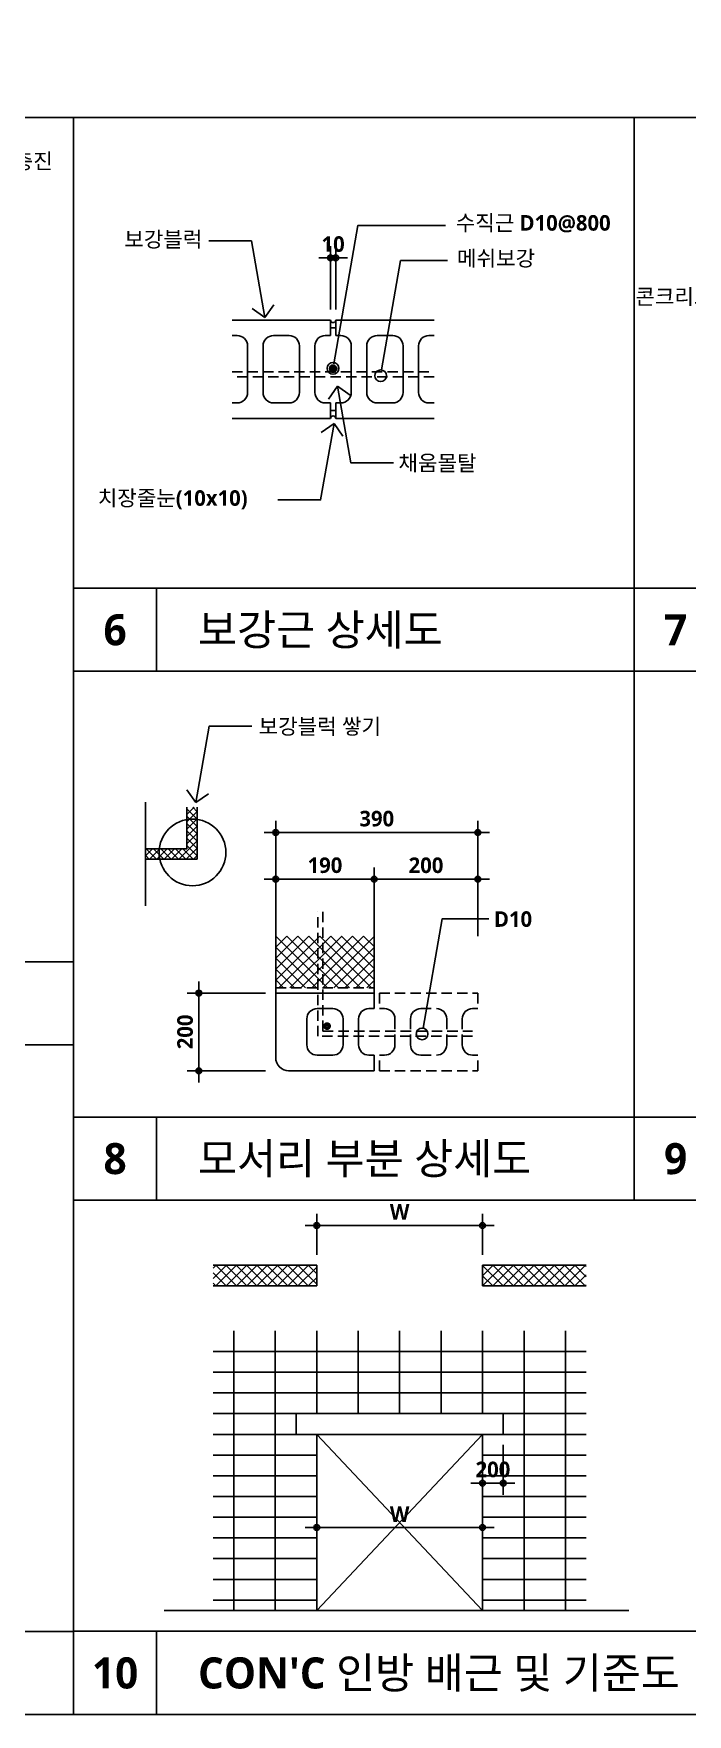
# Model space of a CAD drawing. Header units: millimetres. Extents: x 200 to 163856, y 0 to 163394.
# Drawn here: x 2663 to 3924, y 200 to 3445 of the extents above; entities that cross this region are included whole.
import ezdxf
from ezdxf.enums import TextEntityAlignment as Align

# ---------------------------------------------------------------- set-up
doc = ezdxf.new("R2010")
doc.units = ezdxf.units.MM
doc.header["$LTSCALE"] = 10
for name, pattern in [('DASH_1', [55, 50, -2, 1, -2]), ('DASH_3', [3, 2, -1]), ('DASH_4', [3, 2, -1])]:
    doc.linetypes.add(name, pattern=pattern)
doc.layers.get('DEFPOINTS').update_dxf_attribs({"color": 181})
for name, color, linetype in [('6', 3, 'Continuous'), ('7', 7, 'Continuous'), ('A-ANNO-GRA1', 7, 'Continuous'), ('A-ANNO-LEAD', 4, 'Continuous'), ('A-ANNO-SYMB', 7, 'Continuous'), ('A-ANNO-TEXT1', 7, 'Continuous'), ('A-ELEV-FNSH', 6, 'Continuous'), ('A-SECT', 5, 'Continuous'), ('A-SECT-PATT', 6, 'Continuous'), ('A-ST-AXIS-DIM', 7, 'Continuous'), ('A-SYM', 7, 'Continuous'), ('BRK', 7, 'Continuous'), ('DIM', 4, 'Continuous'), ('HAT', 5, 'Continuous')]:
    doc.layers.add(name, color=color, linetype=linetype)
doc.styles.add('2020음성 1차', font='')
doc.styles.get('2020음성 1차').set_extended_font_data('NanumGothic', bold=True)
doc.dimstyles.new('NDIM10', dxfattribs={"dimscale": 10, "dimtxt": 3, "dimasz": 0.75, "dimexe": 2, "dimexo": 2, "dimgap": 1, "dimtad": 1, "dimdec": 1, "dimdsep": 46, "dimtxsty": '2020음성 1차', "dimblk": 'Z_DOT', "dimcen": 3, "dimdle": 3, "dimclrd": 256, "dimclre": 256, "dimclrt": 3, "dimadec": 0, "dimazin": 0, "dimtfac": 1, "dimtdec": 1, "dimtix": 1, "dimtmove": 2, "dimatfit": 3, "dimfxl": 1, "dimtolj": 1, "dimtzin": 0, "dimlwd": -1, "dimlwe": -1, "dimarcsym": 0})

# ---------------------------------------------------------------- blocks, each defined once
blk = doc.blocks.new('ARROW2')
at = {"layer": 'A-SYM'}
for q in [(2.12, 2.12), (2.12, -2.12)]:
    blk.add_line((0, 0), q, dxfattribs=at)
blk = doc.blocks.new('Z_DOT')
at = {"layer": 'DIM', "color": 0}
for p, q in [((-3, 0), (3, 0)), ((0, -3), (0, 3))]:
    blk.add_line(p, q, dxfattribs=at)
for radius in [0.75, 0.375]:
    blk.add_circle((0, 0), radius, dxfattribs=at)
blk = doc.blocks.new('*D6030')
at = {"layer": 'A-ST-AXIS-DIM'}
for p, q in [((3235.6, 2911.8), (3235.6, 3031.8)), ((3245.6, 2911.8), (3245.6, 3031.8)), ((3228.1, 3011.8), (3220.6, 3011.8)), ((3235.6, 3011.8), (3245.6, 3011.8)), ((3253.1, 3011.8), (3260.6, 3011.8))]:
    blk.add_line(p, q, dxfattribs=at)
at = {"layer": 'DEFPOINTS', "color": 0}
for p in [(3245.6, 3011.8), (3235.6, 2891.8), (3245.6, 2891.8)]:
    blk.add_point(p, dxfattribs=at)
at = {"layer": 'A-ST-AXIS-DIM', "linetype": 'ByBlock', "xscale": 7.5, "yscale": 7.5, "zscale": 7.5}
blk.add_blockref('Z_DOT', (3235.6, 3011.8), dxfattribs=at)
at = {"layer": 'A-ST-AXIS-DIM', "linetype": 'ByBlock', "xscale": 7.5, "yscale": 7.5, "zscale": 7.5, "rotation": 180}
blk.add_blockref('Z_DOT', (3245.6, 3011.8), dxfattribs=at)
at = {"layer": 'A-ST-AXIS-DIM', "color": 3, "insert": (3240.6, 3038.2), "char_height": 30, "attachment_point": 5, "style": '2020음성 1차'}
blk.add_mtext('\\A1;10', dxfattribs=at)
blk = doc.blocks.new('*D6034')
at = {"layer": 'A-ST-AXIS-DIM'}
for p, q in [((3109.9, 1592.5), (2961.5, 1592.5)), ((2981.5, 1585), (2981.5, 1450)), ((3109.9, 1442.5), (2961.5, 1442.5))]:
    blk.add_line(p, q, dxfattribs=at)
at = {"layer": 'DEFPOINTS', "color": 0}
for p in [(3129.9, 1592.5), (2981.5, 1442.5), (3129.9, 1442.5)]:
    blk.add_point(p, dxfattribs=at)
at = {"layer": 'A-ST-AXIS-DIM', "linetype": 'ByBlock', "xscale": 7.5, "yscale": 7.5, "zscale": 7.5}
for p, rotation in [((2981.5, 1592.5), 90), ((2981.5, 1442.5), 270)]:
    blk.add_blockref('Z_DOT', p, dxfattribs=dict(at, rotation=rotation))
at = {"layer": 'A-ST-AXIS-DIM', "color": 3, "insert": (2955.1, 1517.5), "char_height": 30, "attachment_point": 5, "rotation": 90, "style": '2020음성 1차'}
blk.add_mtext('\\A1;200', dxfattribs=at)
blk = doc.blocks.new('*X2468')
at = {"color": 0}
for p, q in [((20262.2, 5041.48), (20197.98, 4977.26)), ((20197.98, 5026.74), (20212.72, 5041.48)), ((20210.66, 5041.48), (20310.66, 4941.48)), ((20211.68, 4941.48), (20311.68, 5041.48)), ((20360.14, 4941.48), (20260.14, 5041.48)), ((20361.16, 5041.48), (20261.16, 4941.48)), ((20309.62, 5041.48), (20409.62, 4941.48)), ((20310.64, 4941.48), (20410.64, 5041.48)), ((20459.1, 4941.48), (20359.1, 5041.48)), ((20460.12, 5041.48), (20360.12, 4941.48)), ((20408.58, 5041.48), (20508.58, 4941.48)), ((20409.6, 4941.48), (20509.6, 5041.48)), ((20558.06, 4941.48), (20458.06, 5041.48)), ((20559.08, 5041.48), (20459.08, 4941.48)), ((20507.54, 5041.48), (20607.54, 4941.48)), ((20508.56, 4941.48), (20608.56, 5041.48)), ((20657.02, 4941.48), (20557.02, 5041.48)), ((20658.04, 5041.48), (20558.04, 4941.48)), ((20606.5, 5041.48), (20697.98, 4950)), ((20607.52, 4941.48), (20697.98, 5031.94)), ((20697.98, 4999.48), (20655.98, 5041.48)), ((21548.68, 5041.48), (21497.98, 4990.78)), ((21497.98, 5040.26), (21499.2, 5041.48)), ((21497.98, 5040.64), (21597.14, 4941.48)), ((21498.16, 4941.48), (21598.16, 5041.48)), ((21646.62, 4941.48), (21546.62, 5041.48)), ((21647.64, 5041.48), (21547.64, 4941.48)), ((21596.1, 5041.48), (21696.1, 4941.48)), ((21597.12, 4941.48), (21697.12, 5041.48)), ((21745.58, 4941.48), (21645.58, 5041.48)), ((21746.6, 5041.48), (21646.6, 4941.48)), ((21695.06, 5041.48), (21795.06, 4941.48)), ((21696.08, 4941.48), (21796.08, 5041.48)), ((21844.54, 4941.48), (21744.54, 5041.48)), ((21845.56, 5041.48), (21745.56, 4941.48)), ((21794.02, 5041.48), (21894.02, 4941.48)), ((21795.04, 4941.48), (21895.04, 5041.48)), ((21943.5, 4941.48), (21843.5, 5041.48)), ((21944.52, 5041.48), (21844.52, 4941.48)), ((21892.98, 5041.48), (21992.98, 4941.48)), ((21894, 4941.48), (21994, 5041.48)), ((21997.98, 4985.96), (21942.46, 5041.48)), ((21991.94, 5041.48), (21997.98, 5035.44)), ((20261.18, 4941.48), (20197.98, 5004.7)), ((20197.98, 4955.22), (20211.7, 4941.48)), ((20697.98, 4982.46), (20657, 4941.48)), ((21547.66, 4941.48), (21497.98, 4991.16)), ((21997.98, 4995.98), (21943.48, 4941.48)), ((21497.98, 4941.68), (21498.18, 4941.48)), ((21992.96, 4941.48), (21997.98, 4946.5))]:
    blk.add_line(p, q, dxfattribs=at)
blk = doc.blocks.new('*X2469')
at = {"color": 0}
for p, q in [((13359.16, 3943.94), (12934.82, 3519.6)), ((12934.82, 3625.66), (13253.1, 3943.94)), ((13147.04, 3943.94), (12934.82, 3731.72)), ((12934.82, 3837.78), (13040.98, 3943.94)), ((12934.92, 3943.94), (12934.82, 3943.84)), ((12934.84, 3943.94), (13434.84, 3443.94)), ((12965.22, 3443.94), (13465.22, 3943.94)), ((13540.9, 3443.94), (13040.9, 3943.94)), ((13571.28, 3943.94), (13071.28, 3443.94)), ((13146.96, 3943.94), (13646.96, 3443.94)), ((13177.34, 3443.94), (13677.34, 3943.94)), ((13753.02, 3443.94), (13253.02, 3943.94)), ((13783.4, 3943.94), (13283.4, 3443.94)), ((13359.08, 3943.94), (13859.08, 3443.94)), ((13389.46, 3443.94), (13884.82, 3939.3)), ((13884.82, 3524.26), (13465.14, 3943.94)), ((13571.2, 3943.94), (13884.82, 3630.32)), ((13884.82, 3736.38), (13677.26, 3943.94)), ((13783.32, 3943.94), (13884.82, 3842.44)), ((13328.78, 3443.94), (12934.82, 3837.9)), ((12934.82, 3731.84), (13222.72, 3443.94)), ((13884.82, 3833.24), (13495.52, 3443.94)), ((13116.66, 3443.94), (12934.82, 3625.78)), ((13601.58, 3443.94), (13884.82, 3727.18)), ((13884.82, 3621.12), (13707.64, 3443.94)), ((12934.82, 3519.72), (13010.6, 3443.94)), ((13813.7, 3443.94), (13884.82, 3515.06))]:
    blk.add_line(p, q, dxfattribs=at)
blk = doc.blocks.new('*D6036')
at = {"layer": 'A-ST-AXIS-DIM'}
for p, q in [((3129.9, 1702.5), (3129.9, 1832.5)), ((3319.9, 1702.5), (3319.9, 1832.5)), ((3137.4, 1812.5), (3312.4, 1812.5))]:
    blk.add_line(p, q, dxfattribs=at)
at = {"layer": 'DEFPOINTS', "color": 0}
for p in [(3319.9, 1812.5), (3129.9, 1682.5), (3319.9, 1682.5)]:
    blk.add_point(p, dxfattribs=at)
at = {"layer": 'A-ST-AXIS-DIM', "linetype": 'ByBlock', "xscale": 7.5, "yscale": 7.5, "zscale": 7.5, "rotation": 180}
blk.add_blockref('Z_DOT', (3129.9, 1812.5), dxfattribs=at)
at = {"layer": 'A-ST-AXIS-DIM', "linetype": 'ByBlock', "xscale": 7.5, "yscale": 7.5, "zscale": 7.5}
blk.add_blockref('Z_DOT', (3319.9, 1812.5), dxfattribs=at)
at = {"layer": 'A-ST-AXIS-DIM', "color": 3, "insert": (3224.9, 1839.1), "char_height": 30, "attachment_point": 5, "style": '2020음성 1차'}
blk.add_mtext('\\A1;190', dxfattribs=at)
blk = doc.blocks.new('*D6037')
at = {"layer": 'A-ST-AXIS-DIM'}
for p, q in [((3319.9, 1832.5), (3319.9, 1832.5)), ((3519.9, 1702.5), (3519.9, 1832.5)), ((3327.4, 1812.5), (3512.4, 1812.5))]:
    blk.add_line(p, q, dxfattribs=at)
at = {"layer": 'DEFPOINTS', "color": 0}
for p in [(3319.9, 1812.5), (3519.9, 1812.5), (3519.9, 1682.5)]:
    blk.add_point(p, dxfattribs=at)
at = {"layer": 'A-ST-AXIS-DIM', "linetype": 'ByBlock', "xscale": 7.5, "yscale": 7.5, "zscale": 7.5, "rotation": 180}
blk.add_blockref('Z_DOT', (3319.9, 1812.5), dxfattribs=at)
at = {"layer": 'A-ST-AXIS-DIM', "linetype": 'ByBlock', "xscale": 7.5, "yscale": 7.5, "zscale": 7.5}
blk.add_blockref('Z_DOT', (3519.9, 1812.5), dxfattribs=at)
at = {"layer": 'A-ST-AXIS-DIM', "color": 3, "insert": (3419.9, 1839), "char_height": 30, "attachment_point": 5, "style": '2020음성 1차'}
blk.add_mtext('\\A1;200', dxfattribs=at)
blk = doc.blocks.new('*D6038')
at = {"layer": 'A-ST-AXIS-DIM'}
for p, q in [((3129.9, 1812.5), (3129.9, 1922.5)), ((3519.9, 1812.5), (3519.9, 1922.5)), ((3137.4, 1902.5), (3512.4, 1902.5))]:
    blk.add_line(p, q, dxfattribs=at)
at = {"layer": 'DEFPOINTS', "color": 0}
for p in [(3519.9, 1902.5), (3129.9, 1792.5), (3519.9, 1792.5)]:
    blk.add_point(p, dxfattribs=at)
at = {"layer": 'A-ST-AXIS-DIM', "linetype": 'ByBlock', "xscale": 7.5, "yscale": 7.5, "zscale": 7.5, "rotation": 180}
blk.add_blockref('Z_DOT', (3129.9, 1902.5), dxfattribs=at)
at = {"layer": 'A-ST-AXIS-DIM', "linetype": 'ByBlock', "xscale": 7.5, "yscale": 7.5, "zscale": 7.5}
blk.add_blockref('Z_DOT', (3519.9, 1902.5), dxfattribs=at)
at = {"layer": 'A-ST-AXIS-DIM', "color": 3, "insert": (3324.9, 1929.1), "char_height": 30, "attachment_point": 5, "style": '2020음성 1차'}
blk.add_mtext('\\A1;390', dxfattribs=at)
blk = doc.blocks.new('*D6045')
at = {"layer": 'A-ST-AXIS-DIM'}
for p, q in [((3209, 1087), (3209, 1163.9)), ((3216.5, 1143.9), (3521.5, 1143.9)), ((3529, 1087), (3529, 1163.9))]:
    blk.add_line(p, q, dxfattribs=at)
at = {"layer": 'DEFPOINTS', "color": 0}
for p in [(3529, 1143.9), (3209, 1067), (3529, 1067)]:
    blk.add_point(p, dxfattribs=at)
at = {"layer": 'A-ST-AXIS-DIM', "linetype": 'ByBlock', "xscale": 7.5, "yscale": 7.5, "zscale": 7.5, "rotation": 180}
blk.add_blockref('Z_DOT', (3209, 1143.9), dxfattribs=at)
at = {"layer": 'A-ST-AXIS-DIM', "linetype": 'ByBlock', "xscale": 7.5, "yscale": 7.5, "zscale": 7.5}
blk.add_blockref('Z_DOT', (3529, 1143.9), dxfattribs=at)
at = {"layer": 'A-ST-AXIS-DIM', "color": 3, "insert": (3369, 1170), "char_height": 30, "attachment_point": 5, "style": '2020음성 1차'}
blk.add_mtext('\\A1;W', dxfattribs=at)
blk = doc.blocks.new('*D6046')
at = {"layer": 'A-ST-AXIS-DIM'}
for p, q in [((3529, 720.6), (3529, 626.2)), ((3569, 720.6), (3569, 626.2)), ((3521.5, 646.2), (3514, 646.2)), ((3529, 646.2), (3569, 646.2)), ((3576.5, 646.2), (3584, 646.2))]:
    blk.add_line(p, q, dxfattribs=at)
at = {"layer": 'DEFPOINTS', "color": 0}
for p in [(3529, 740.6), (3569, 740.6), (3569, 646.2)]:
    blk.add_point(p, dxfattribs=at)
at = {"layer": 'A-ST-AXIS-DIM', "linetype": 'ByBlock', "xscale": 7.5, "yscale": 7.5, "zscale": 7.5}
blk.add_blockref('Z_DOT', (3529, 646.2), dxfattribs=at)
at = {"layer": 'A-ST-AXIS-DIM', "linetype": 'ByBlock', "xscale": 7.5, "yscale": 7.5, "zscale": 7.5, "rotation": 180}
blk.add_blockref('Z_DOT', (3569, 646.2), dxfattribs=at)
at = {"layer": 'A-ST-AXIS-DIM', "color": 3, "insert": (3549, 672.7), "char_height": 30, "attachment_point": 5, "style": '2020음성 1차'}
blk.add_mtext('\\A1;200', dxfattribs=at)
blk = doc.blocks.new('*D6047')
at = {"layer": 'A-ST-AXIS-DIM'}
for p, q in [((3209, 580.6), (3209, 580.6)), ((3216.5, 560.6), (3521.5, 560.6)), ((3529, 580.6), (3529, 580.6))]:
    blk.add_line(p, q, dxfattribs=at)
at = {"layer": 'DEFPOINTS', "color": 0}
for p in [(3209, 560.6), (3529, 560.6), (3529, 560.6)]:
    blk.add_point(p, dxfattribs=at)
at = {"layer": 'A-ST-AXIS-DIM', "linetype": 'ByBlock', "xscale": 7.5, "yscale": 7.5, "zscale": 7.5, "rotation": 180}
blk.add_blockref('Z_DOT', (3209, 560.6), dxfattribs=at)
at = {"layer": 'A-ST-AXIS-DIM', "linetype": 'ByBlock', "xscale": 7.5, "yscale": 7.5, "zscale": 7.5}
blk.add_blockref('Z_DOT', (3529, 560.6), dxfattribs=at)
at = {"layer": 'A-ST-AXIS-DIM', "color": 3, "insert": (3369, 586.7), "char_height": 30, "attachment_point": 5, "style": '2020음성 1차'}
blk.add_mtext('\\A1;W', dxfattribs=at)

msp = doc.modelspace()

# ---------------------------------------------------------------- hatches: boundary and pattern name
at = {"layer": 'A-SECT-PATT'}
h = msp.add_hatch(dxfattribs=at)
h.set_pattern_fill('U,N', color=256, scale=10, angle=45, style=0, double=1, pattern_type=0)
h.set_pattern_definition([(45, (5177.29, -8685.112), (-7.071068, 7.071068), []), (135, (5177.29, -8685.112), (-7.071068, -7.071068), [])])
h.paths.add_polyline_path([(2878.45163, 1851.02114), (2978.45163, 1851.02114), (2978.45163, 1951.02114), (2958.45163, 1951.02114), (2958.45163, 1871.02114), (2878.45163, 1871.02114)])

# ---------------------------------------------------------------- linework, layer by layer
at = {"layer": '6', "color": 3}
for p, q in [((3009.03048, 1067.01822), (3209.03048, 1067.01822)), ((3209.03048, 1067.01822), (3209.03048, 1027.01822)), ((3529.03048, 1027.01822), (3529.03048, 1067.01822)), ((3529.03048, 1067.01822), (3729.03048, 1067.01822)), ((3209.03048, 1027.01822), (3009.03048, 1027.01822)), ((3729.03048, 1027.01822), (3529.03048, 1027.01822))]:
    msp.add_line(p, q, dxfattribs=at)
at = {"layer": '6'}
for p, q in [((3169.03048, 780.62446), (3569.03048, 780.62446)), ((3169.03048, 780.62446), (3169.03048, 740.62446)), ((3569.03048, 780.62446), (3569.03048, 740.62446)), ((3169.03048, 740.62446), (3569.03048, 740.62446)), ((3209.03048, 740.62446), (3209.03048, 400.62446)), ((3529.03048, 740.62446), (3529.03048, 400.62446))]:
    msp.add_line(p, q, dxfattribs=at)
at = {"layer": '7', "color": 3}
for p, q in [((3235.57296, 2891.77876), (3045.57296, 2891.77876)), ((3235.57296, 2891.77876), (3235.57296, 2861.77876)), ((3245.57296, 2891.77876), (3435.57296, 2891.77876)), ((3245.57296, 2891.77876), (3245.57296, 2861.77876)), ((3045.57296, 2861.77876), (3055.57296, 2861.77876)), ((3155.57296, 2861.77876), (3125.57296, 2861.77876)), ((3235.57296, 2861.77876), (3225.57296, 2861.77876)), ((3245.57296, 2861.77876), (3255.57296, 2861.77876)), ((3325.57296, 2861.77876), (3355.57296, 2861.77876)), ((3435.57296, 2861.77876), (3425.57296, 2861.77876)), ((3075.57296, 2751.77876), (3075.57296, 2841.77876)), ((3105.57296, 2751.77876), (3105.57296, 2841.77876)), ((3175.57296, 2751.77876), (3175.57296, 2841.77876)), ((3205.57296, 2751.77876), (3205.57296, 2841.77876)), ((3275.57296, 2751.77876), (3275.57296, 2841.77876)), ((3305.57296, 2751.77876), (3305.57296, 2841.77876)), ((3375.57296, 2751.77876), (3375.57296, 2841.77876)), ((3405.57296, 2751.77876), (3405.57296, 2841.77876)), ((3055.57296, 2731.77876), (3045.57296, 2731.77876)), ((3155.57296, 2731.77876), (3125.57296, 2731.77876)), ((3225.57296, 2731.77876), (3235.57296, 2731.77876)), ((3235.57296, 2701.77876), (3235.57296, 2731.77876)), ((3255.57296, 2731.77876), (3245.57296, 2731.77876)), ((3245.57296, 2701.77876), (3245.57296, 2731.77876)), ((3325.57296, 2731.77876), (3355.57296, 2731.77876)), ((3425.57296, 2731.77876), (3435.57296, 2731.77876)), ((3235.57296, 2701.77876), (3045.57296, 2701.77876)), ((3245.57296, 2701.77876), (3435.57296, 2701.77876)), ((2958.45163, 1871.02114), (2958.45163, 1951.02114)), ((2978.45163, 1951.02114), (2978.45163, 1851.02114)), ((2878.45163, 1871.02114), (2958.45163, 1871.02114)), ((2978.45163, 1851.02114), (2878.45163, 1851.02114)), ((3129.8593, 1702.548), (3129.8593, 1592.548)), ((3319.8593, 1592.548), (3319.8593, 1702.548)), ((3129.8593, 1592.548), (3319.8593, 1592.548)), ((3129.8593, 1467.528), (3129.8593, 1592.548)), ((3319.8593, 1592.548), (3319.8593, 1562.548)), ((3239.8593, 1562.548), (3209.8593, 1562.548)), ((3319.8593, 1562.548), (3309.8593, 1562.548)), ((3189.8593, 1492.548), (3189.8593, 1542.548)), ((3259.8593, 1492.548), (3259.8593, 1542.548)), ((3289.8593, 1492.548), (3289.8593, 1542.548)), ((3239.8593, 1472.548), (3209.8593, 1472.548)), ((3309.8593, 1472.548), (3319.8593, 1472.548)), ((3319.8593, 1472.548), (3319.8593, 1442.548)), ((3319.8593, 1442.548), (3154.8393, 1442.548))]:
    msp.add_line(p, q, dxfattribs=at)
at = {"layer": '7', "color": 7}
for p, q in [((3245.57296, 2876.77876), (3235.57296, 2876.77876)), ((3235.57296, 2716.77876), (3245.57296, 2716.77876)), ((2878.45163, 1961.02114), (2878.45163, 1761.02114))]:
    msp.add_line(p, q, dxfattribs=at)
at = {"layer": '7', "color": 3, "linetype": 'DASH_4'}
msp.add_line((3129.8593, 1602.548), (3319.8593, 1602.548), dxfattribs=at)
at = {"layer": '7', "color": 7}
for radius in [7, 5, 3, 1]:
    msp.add_circle((3240.57296, 2797.84823), radius, dxfattribs=at)
for centre, start, end in [((3240.57296, 2891.77876), 180, 0), ((3240.57296, 2701.77876), 0, 180)]:
    msp.add_arc(centre, 5, start, end, dxfattribs=at)
at = {"layer": '7', "color": 3}
for centre, radius, start, end in [((3055.56496, 2841.77076), 20.008, 0.02290899, 89.9770909), ((3125.58096, 2841.77076), 20.008, 90.0229091, 179.97709101), ((3155.56496, 2841.77076), 20.008, 0.02290899, 89.9770909), ((3225.58096, 2841.77076), 20.008, 90.0229091, 179.97709101), ((3255.56496, 2841.77076), 20.008, 0.02290899, 89.9770909), ((3325.58096, 2841.77076), 20.008, 90.0229091, 179.97709101), ((3355.56496, 2841.77076), 20.008, 0.02290899, 89.9770909), ((3425.58096, 2841.77076), 20.008, 90.0229091, 179.97709101), ((3055.56496, 2751.78676), 20.008, 270.0229091, 359.97709101), ((3125.58096, 2751.78676), 20.008, 180.02290899, 269.9770909), ((3155.56496, 2751.78676), 20.008, 270.0229091, 359.97709101), ((3225.58096, 2751.78676), 20.008, 180.02290899, 269.9770909), ((3255.56496, 2751.78676), 20.008, 270.0229091, 359.97709101), ((3325.58096, 2751.78676), 20.008, 180.02290899, 269.9770909), ((3355.56496, 2751.78676), 20.008, 270.0229091, 359.97709101), ((3425.58096, 2751.78676), 20.008, 180.02290899, 269.9770909), ((3209.8673, 1542.54), 20.008, 90.0229091, 179.97709101), ((3239.8513, 1542.54), 20.008, 0.02290899, 89.9770909), ((3309.8673, 1542.54), 20.008, 90.0229091, 179.97709101), ((3209.8673, 1492.556), 20.008, 180.02290899, 269.9770909), ((3239.8513, 1492.556), 20.008, 270.0229091, 359.97709101), ((3309.8673, 1492.556), 20.008, 180.02290899, 269.9770909), ((3154.8513, 1467.54), 24.992, 179.98165902, 270.01834098)]:
    msp.add_arc(centre, radius, start, end, dxfattribs=at)
at = {"layer": 'A-ANNO-GRA1'}
for p, q in [((7294.9654, 3282.65676), (200, 3282.65676)), ((2740, 200), (2740, 3282.65676)), ((3821.51618, 3282.65676), (3821.51618, 1192.96154)), ((7294.9654, 2373.8559), (2740, 2373.8559)), ((2900, 2373.8559), (2900, 2213.8559)), ((7294.9654, 2213.8559), (2740, 2213.8559)), ((2740, 1652.65676), (200, 1652.65676)), ((2740, 1492.65676), (200, 1492.65676)), ((7294.9654, 1352.96154), (2740, 1352.96154)), ((2900, 1352.96154), (2900, 1192.96154)), ((7294.9654, 1192.96154), (2740, 1192.96154)), ((2914.62163, 400.62446), (3811.24833, 400.62446)), ((2740, 360), (200, 360)), ((7294.9654, 360.8629), (2740, 360.8629)), ((2900, 360), (2900, 200))]:
    msp.add_line(p, q, dxfattribs=at)
at = {"layer": 'A-ANNO-LEAD'}
for points in [[(3242.32716, 2807.39078), (3288.01643, 3074.09106), (3457.19145, 3074.09106)], [(3109.18954, 2896.61769), (3083.14232, 3044.33885), (3000.71684, 3044.33885)], [(3334.27379, 2795.3028), (3370.81642, 3006.33508), (3461.15547, 3006.33508)], [(3248.92503, 2763.74584), (3274.97225, 2616.02467), (3357.39773, 2616.02467)], [(3242.40189, 2692.08083), (3216.35466, 2544.35967), (3133.92919, 2544.35967)], [(2975.45262, 1960.08955), (3001.49985, 2107.81071), (3083.92533, 2107.81071)], [(3414.21548, 1524.70331), (3450.75811, 1735.73559), (3541.09716, 1735.73559)]]:
    msp.add_lwpolyline(points, dxfattribs=at)
for centre in [(3240.38502, 2798.46285), (3332.33166, 2784.23591), (3412.27335, 1513.63642)]:
    msp.add_circle(centre, 11.23601, dxfattribs=at)
at = {"layer": 'A-ANNO-SYMB'}
msp.add_circle((2969.31437, 1863.99705), 64.39523, dxfattribs=at)
at = {"layer": 'A-ELEV-FNSH'}
for p, q in [((3049.03048, 400.62446), (3049.03048, 940.3116)), ((3129.03048, 400.62446), (3129.03048, 940.3116)), ((3209.03048, 780.62446), (3209.03048, 940.3116)), ((3289.03048, 780.62446), (3289.03048, 940.3116)), ((3369.03048, 780.62446), (3369.03048, 940.3116)), ((3449.03048, 780.62446), (3449.03048, 940.3116)), ((3529.03048, 780.62446), (3529.03048, 940.3116)), ((3609.03048, 400.62446), (3609.03048, 940.3116)), ((3689.03048, 400.62446), (3689.03048, 940.3116)), ((3009.03048, 900.62446), (3729.03048, 900.62446)), ((3009.03048, 860.62446), (3729.03048, 860.62446)), ((3009.03048, 820.62446), (3729.03048, 820.62446)), ((3009.03048, 780.62446), (3169.03048, 780.62446)), ((3729.03048, 780.62446), (3569.03048, 780.62446)), ((3009.03048, 740.62446), (3169.03048, 740.62446)), ((3569.03048, 740.62446), (3729.03048, 740.62446)), ((3009.03048, 700.62446), (3209.03048, 700.62446)), ((3529.03048, 700.62446), (3729.03048, 700.62446)), ((3009.03048, 660.62446), (3209.03048, 660.62446)), ((3529.03048, 660.62446), (3729.03048, 660.62446)), ((3009.03048, 620.62446), (3209.03048, 620.62446)), ((3529.03048, 620.62446), (3729.03048, 620.62446)), ((3009.03048, 580.62446), (3209.03048, 580.62446)), ((3529.03048, 580.62446), (3729.03048, 580.62446)), ((3009.03048, 540.62446), (3209.03048, 540.62446)), ((3529.03048, 540.62446), (3729.03048, 540.62446)), ((3009.03048, 500.62446), (3209.03048, 500.62446)), ((3529.03048, 500.62446), (3729.03048, 500.62446)), ((3009.03048, 460.62446), (3209.03048, 460.62446)), ((3529.03048, 460.62446), (3729.03048, 460.62446)), ((3009.03048, 420.62446), (3209.03048, 420.62446)), ((3529.03048, 420.62446), (3729.03048, 420.62446))]:
    msp.add_line(p, q, dxfattribs=at)
at = {"layer": 'A-ELEV-FNSH', "linetype": 'DASH_1'}
for p, q in [((3209.03048, 400.62446), (3529.03048, 740.62446)), ((3209.03048, 740.62446), (3529.03048, 400.62446))]:
    msp.add_line(p, q, dxfattribs=at)
at = {"layer": 'A-SECT', "color": 52, "linetype": 'DASH_3'}
for p, q in [((3045.57296, 2791.77876), (3435.57296, 2791.77876)), ((3435.57296, 2781.77876), (3045.57296, 2781.77876)), ((3210.96397, 1509.03222), (3210.96397, 1749.21215)), ((3220.96397, 1749.21215), (3220.96397, 1519.03222)), ((3509.74837, 1509.03222), (3210.96397, 1509.03222)), ((3220.96397, 1519.03222), (3509.74837, 1519.03222))]:
    msp.add_line(p, q, dxfattribs=at)
at = {"layer": 'A-SECT', "const_width": 7}
msp.add_lwpolyline([(3224.98191, 1528.65793, 1), (3232.98191, 1528.65793, 1)], format="xyb", close=True, dxfattribs=at)
at = {"layer": 'BRK', "color": 3, "linetype": 'DASH_4'}
for p, q in [((3329.8593, 1592.548), (3329.8593, 1562.548)), ((3329.8593, 1592.548), (3519.8593, 1592.548)), ((3519.8593, 1592.548), (3519.8593, 1562.548)), ((3329.8593, 1562.548), (3339.8593, 1562.548)), ((3409.8593, 1562.548), (3439.8593, 1562.548)), ((3509.8593, 1562.548), (3519.8593, 1562.548)), ((3359.8593, 1492.548), (3359.8593, 1542.548)), ((3389.8593, 1492.548), (3389.8593, 1542.548)), ((3459.8593, 1492.548), (3459.8593, 1542.548)), ((3489.8593, 1492.548), (3489.8593, 1542.548)), ((3329.8593, 1442.548), (3329.8593, 1472.548)), ((3339.8593, 1472.548), (3329.8593, 1472.548)), ((3409.8593, 1472.548), (3439.8593, 1472.548)), ((3509.8593, 1472.548), (3519.8593, 1472.548)), ((3519.8593, 1442.548), (3519.8593, 1472.548)), ((3329.8593, 1442.548), (3519.8593, 1442.548))]:
    msp.add_line(p, q, dxfattribs=at)
at = {"layer": 'BRK', "color": 3}
for centre, start, end in [((3339.8513, 1542.54), 0.02290899, 89.9770909), ((3409.8673, 1542.54), 90.0229091, 179.97709101), ((3439.8513, 1542.54), 0.02290899, 89.9770909), ((3509.8673, 1542.54), 90.0229091, 179.97709101), ((3339.8513, 1492.556), 270.0229091, 359.97709101), ((3409.8673, 1492.556), 180.02290899, 269.9770909), ((3439.8513, 1492.556), 270.0229091, 359.97709101), ((3509.8673, 1492.556), 180.02290899, 269.9770909)]:
    msp.add_arc(centre, 20.008, start, end, dxfattribs=at)
at = {"layer": 'DEFPOINTS'}
msp.add_lwpolyline([(200, 200), (7294.9654, 200), (7294.9654, 5740), (200, 5740)], close=True, dxfattribs=at)

# ---------------------------------------------------------------- block references
at = {"layer": 'A-ANNO-LEAD'}
for p, xscale, yscale, zscale, rotation in [((3109.18954, 2896.61769), -10.00000000000004, 10, 10, 279.9999999999945), ((3248.92503, 2763.74584), -10.00000000000004, 10, 10, 99.99999999999456), ((3242.40189, 2692.08083), 10.00000000000003, 10.00000000000003, 10.00000000000003, 260.0000000000055), ((2975.45262, 1960.08955), 10.00000000000003, 10.00000000000003, 10.00000000000003, 80.00000000000547)]:
    msp.add_blockref('ARROW2', p, dxfattribs=dict(at, xscale=xscale, yscale=yscale, zscale=zscale, rotation=rotation))
at = {"layer": 'HAT', "linetype": 'ByBlock'}
for name, p, xscale, yscale, zscale in [('*X2469', (542.8833, 913.76), 0.2000000000007276, 0.2000000000007276, 0.2000000000007276), ('*X2468', (-5070.16152, -949.57378), 0.4000000000014552, 0.4000000000014552, 0.4000000000014552)]:
    msp.add_blockref(name, p, dxfattribs=dict(at, xscale=xscale, yscale=yscale, zscale=zscale))

# ---------------------------------------------------------------- texts
at = {"layer": 'A-ANNO-TEXT1', "style": '2020음성 1차'}
for s, p in [('시멘트몰탈 충진', (2426.05628, 3183.4784)), ('수직근 D10@800', (3477.29452, 3064.26708)), ('보강블럭', (2837.79853, 3032.5698)), ('메쉬보강', (3479.8079, 2995.94057)), ('콘크리트 기둥(벽)', (3823.91429, 2921.96097)), ('채움몰탈', (3366.69236, 2600.79121)), ('치장줄눈(10x10)', (2786.56301, 2533.11256)), ('보강블럭 쌓기', (3096.97168, 2092.22137)), ('D10', (3550.96672, 1720.32684))]:
    msp.add_text(s, height=30, dxfattribs=at).set_placement(p)
for s, height, p in [('6', 59.99998, (2820.00001, 2293.8559)), ('7', 59.99998, (3901.51618, 2293.8559)), ('8', 59.99998, (2820.00001, 1272.96154)), ('9', 59.99998, (3901.51618, 1272.96154)), ('10', 59.999984, (2820.00001, 280))]:
    msp.add_text(s, height=height, dxfattribs=at).set_placement(p, align=Align.MIDDLE_CENTER)
for s, height, p in [('보강근 상세도', 59.999984, (2980.00001, 2293.8559)), ('모서리 부분 상세도', 59.999984, (2980.00001, 1272.96154)), ("CON'C 인방 배근 및 기준도", 59.9999839, (2980.00001, 280))]:
    msp.add_text(s, height=height, dxfattribs=at).set_placement(p, align=Align.MIDDLE_LEFT)

# ---------------------------------------------------------------- dimensions: what is measured, and where the dimension line sits
at = {"layer": 'A-ST-AXIS-DIM'}
for base, p1, p2, text, picture, middle in [((3245.57296, 3011.77876), (3235.57296, 2891.77876), (3245.57296, 2891.77876), '10', '*D6030', (3240.57296, 3038.22762)), ((3519.8593, 1902.548), (3129.8593, 1792.548), (3519.8593, 1792.548), '390', '*D6038', (3324.8593, 1929.1034)), ((3319.8593, 1812.548), (3129.8593, 1682.548), (3319.8593, 1682.548), '190', '*D6036', (3224.8593, 1839.1034)), ((3519.8593, 1812.548), (3319.8593, 1812.548), (3519.8593, 1682.548), '200', '*D6037', (3419.8593, 1839.03948)), ((3529.03048, 1143.90072), (3209.03048, 1067.01822), (3529.03048, 1067.01822), 'W', '*D6045', (3369.03048, 1169.96606)), ((3569.03048, 646.17355), (3529.03048, 740.62446), (3569.03048, 740.62446), '200', '*D6046', (3549.03048, 672.66503))]:
    dim = msp.add_linear_dim(base=base, p1=p1, p2=p2, text=text, dimstyle='NDIM10', override={"dimtxsty": '2020음성 1차'}, dxfattribs=at)
    dim.commit()
    dim.dimension.update_dxf_attribs({"geometry": picture, "text_midpoint": middle})
dim = msp.add_linear_dim(base=(2981.54587, 1442.548), p1=(3129.8593, 1592.548), p2=(3129.8593, 1442.548), angle=90, text='200', dimstyle='NDIM10', override={"dimtxsty": '2020음성 1차'}, dxfattribs=at)
dim.commit()
dim.dimension.update_dxf_attribs({"geometry": '*D6034', "text_midpoint": (2955.0544, 1517.548)})
dim = msp.add_aligned_dim(p1=(3209.03048, 560.61324), p2=(3529.03048, 560.61324), distance=0, text='W', dimstyle='NDIM10', override={"dimtxsty": '2020음성 1차'}, dxfattribs=at)
dim.commit()
dim.dimension.update_dxf_attribs({"geometry": '*D6047', "text_midpoint": (3369.03048, 586.67858)})

doc.saveas('drawing.dxf')
